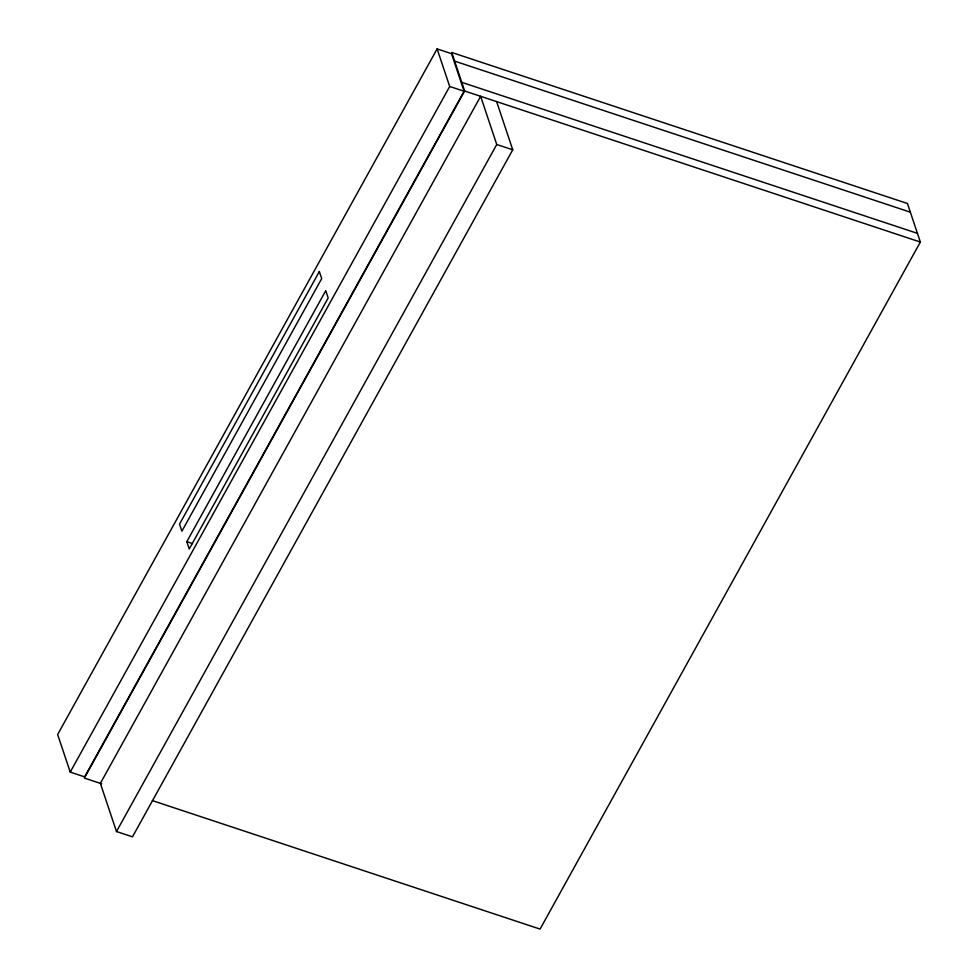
<?xml version="1.0" encoding="UTF-8"?>
<svg xmlns="http://www.w3.org/2000/svg" width="978" height="978" viewBox="0 0 978 978"><rect width="100%" height="100%" fill="white"/><g stroke="black" fill="none" stroke-linecap="round" stroke-linejoin="round"><path stroke-width="1.47" d="M437.117 48.9L57.653 734.515L70.233 772.094L84.621 776.862L464.085 91.247L451.518 53.668L437.117 48.9L449.697 86.48L70.233 772.094M186.81 541.69L325.747 290.674L328.18 297.935L189.243 548.964L186.81 541.69L192.568 543.597M152.372 800.603L540.076 929.1L920.347 242.043L907.45 203.497L451.75 52.47L464.648 91.003L84.377 778.072L101.736 783.818M116.492 831.544L496.751 144.487L480.638 96.309L100.367 783.366L116.492 831.544L132.482 836.838L512.741 149.781L496.628 101.602M454.648 61.137L910.347 212.165M461.75 82.335L917.437 233.363M464.648 91.003L920.347 242.043M449.697 86.48L464.085 91.247M496.751 144.487L512.741 149.781M319.341 271.529L179.536 524.135L181.896 531.176L321.701 278.583L319.341 271.529"/></g></svg>
